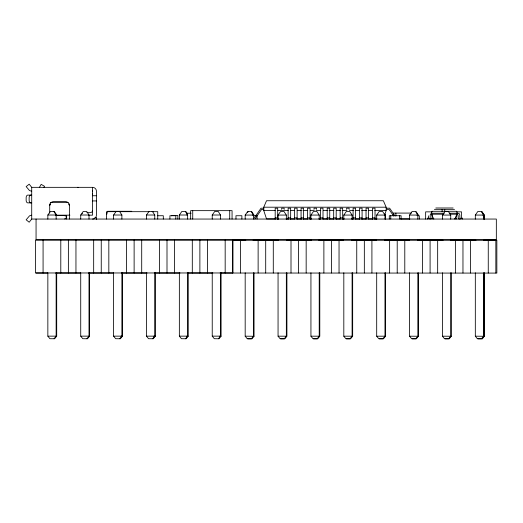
<?xml version="1.0" encoding="UTF-8"?>
<svg xmlns="http://www.w3.org/2000/svg" width="523" height="523" viewBox="0 0 523 523"><rect width="100%" height="100%" fill="white"/><g stroke="black" fill="none" stroke-linecap="round" stroke-linejoin="round"><path stroke-width="0.78" d="M69.382 219.052L69.382 205.461C69.409 203.395 67.565 201.577 65.499 201.577L53.588 201.577C51.522 201.577 49.685 203.395 49.705 205.461L49.705 213.064M92.551 210.638C92.375 213.436 88.603 212.547 86.87 212.58M49.724 205.088L49.947 204.12L49.705 205.461L49.947 204.12M433.868 219.052L431.279 214.201L431.9 211.285L456.782 211.285L457.403 214.201L454.814 219.052M384.634 215.097L386.144 210.527L386.144 207.2L383.372 200.74L266.521 200.74L263.749 207.2L263.749 210.527L266.521 218.908L275.51 218.908M432.168 214.678L432.044 218.215L429.854 219.052M39.447 187.339L41.167 184.364L44.527 186.306L43.932 187.339M82.098 213.75L82.346 213.325M254.289 217.888L261.016 208.219L263.827 208.219M254.897 219.052L261.624 209.383L263.827 209.383M47.848 219.085L47.848 215.018L50.358 211.455L54.379 211.521L56.7 215.077M80.725 219.085L80.725 215.018L83.235 211.455L86.694 211.455L89.008 215.018L89.008 219.085M113.602 219.085L113.602 215.018L116.106 211.455L120.133 211.521M146.479 219.085L146.479 215.018L148.983 211.455L153.01 211.521M179.356 219.085L179.356 215.018L181.86 211.455L185.887 211.521L187.43 213.894M212.233 219.085L212.233 215.018L214.737 211.455L218.196 211.455L220.516 215.018L220.516 219.085M245.182 219.13L245.182 215.071L247.686 211.508L251.151 211.508L253.465 215.071L253.465 219.13M247.418 212.756L248.255 211.573M278.059 219.13L278.059 215.071L280.563 211.508L284.022 211.508L286.343 215.071L286.343 219.13M310.937 219.13L310.937 215.071L313.44 211.508L316.899 211.508L319.22 215.071L319.22 219.13M343.814 219.13L343.814 215.071L346.318 211.508L349.776 211.508L352.097 215.071L352.097 219.13M376.691 219.13L376.691 215.071L379.195 211.508L382.653 211.508L384.974 215.071L384.974 219.13M409.568 219.13L409.568 215.071L412.072 211.508L415.53 211.508L417.851 215.071L417.851 219.13M442.445 219.13L442.445 215.071L444.949 211.508L448.407 211.508L450.728 215.071L450.728 219.13M475.322 219.13L475.322 215.071L477.826 211.508L481.284 211.508L483.605 215.071L483.605 219.13M31.713 191.222L29.536 190.575L26.15 186.593L29.183 184.168L31.713 187.339L31.713 219.052L29.183 222.223L26.15 219.804L29.536 215.822L31.713 215.169M54.065 338.708L56.138 336.145L56.138 272.731M86.942 338.708L89.008 336.145L89.008 272.731M119.819 338.708L121.885 336.145L121.885 272.731M122.454 272.797L122.454 336.204L120.382 338.767L115.675 338.708L113.602 336.145L113.602 272.731M152.69 338.708L154.762 336.145L154.762 272.731M155.331 272.797L155.331 336.204L153.259 338.767L148.552 338.708L146.479 336.145L146.479 272.731M185.567 338.708L187.639 336.145L187.639 272.731M188.208 272.797L188.208 336.204L186.136 338.767L181.429 338.708L179.356 336.145L179.356 272.731M218.444 338.708L220.516 336.145L220.516 272.731M221.085 272.797L221.085 336.204L219.013 338.767L214.306 338.708L212.233 336.145L212.233 272.731M254.034 272.849L254.034 336.256L251.962 338.819L247.824 338.819M286.343 272.784L286.343 336.191L284.27 338.754L280.132 338.754L278.059 336.191L278.059 272.784M319.22 272.784L319.22 336.191L317.147 338.754L313.009 338.754L310.937 336.191L310.937 272.784M352.097 272.784L352.097 336.191L350.024 338.754L345.886 338.754L343.814 336.191L343.814 272.784M384.974 272.784L384.974 336.191L382.901 338.754L378.763 338.754L376.691 336.191L376.691 272.784M418.413 272.849L418.413 336.256L416.347 338.819L412.202 338.819M451.29 272.849L451.29 336.256L449.224 338.819L445.08 338.819M482.095 338.819L483.755 336.766M484.337 272.856L484.337 336.269L482.265 338.832L477.957 338.819M431.795 213.443C428.056 213.861 432.698 220.137 427.592 218.084L427.592 219.052M31.713 187.339L92.551 187.339A3.883 3.883 0 0 1 96.435 191.222L96.435 215.169A3.883 3.883 0 0 1 92.551 219.052M31.713 195.105L27.804 195.105A2.589 1.654 90 0 0 26.15 197.694L26.15 200.283A2.589 1.654 -90 0 0 27.804 202.872L31.713 202.872M92.551 195.752L96.435 195.752M92.551 200.93L96.435 200.93M50.319 202.617L68.121 202.617M263.749 207.2L386.144 207.2M435.809 207.997L453.121 207.997M434.397 209.344L454.533 209.344M263.749 210.527L275.176 210.527M277.621 210.527L288.232 210.527M290.677 210.527L294.756 210.527M297.208 210.527L301.287 210.527M302.915 210.527L307.812 210.527M310.263 210.527L314.343 210.527M315.97 210.527L320.867 210.527M323.319 210.527L327.398 210.527M329.026 210.527L333.922 210.527M336.374 210.527L340.453 210.527M342.081 210.527L346.978 210.527M349.429 210.527L353.509 210.527M355.137 210.527L359.216 210.527M361.668 210.527L366.564 210.527M368.192 210.527L372.271 210.527M374.723 210.527L386.144 210.527M131.763 211.285L107.45 211.285L106.836 214.201M116.328 211.678L106.587 211.678L106.587 219.052M119.577 211.678L149.617 211.678M152.056 211.678L157.737 211.678L157.737 219.052M432.168 211.854L425.644 211.854L425.644 219.052M456.631 211.854L461.521 211.854L461.521 218.254M411.431 213.083L393.309 213.083L393.309 215.999M191.111 213.227L187.129 213.227L187.129 215.411M431.279 213.227L444.341 213.227M449.237 213.227L457.403 213.227M431.279 214.201L443.602 214.201M450.094 214.201L457.403 214.201M47.848 215.018L56.138 215.018L56.138 219.085M80.725 215.018L89.008 215.018M113.602 215.018L121.885 215.018L121.885 219.085M146.479 215.018L154.762 215.018L154.762 219.085M179.356 215.018L187.639 215.018L187.639 219.085M212.233 215.018L220.516 215.018M245.182 215.071L253.465 215.071M278.059 215.071L286.343 215.071M310.937 215.071L319.22 215.071M343.814 215.071L352.097 215.071M376.691 215.071L384.974 215.071M409.568 215.071L417.851 215.071M442.445 215.071L450.728 215.071M475.322 215.071L483.605 215.071M55.641 215.169L69.919 215.169M88.851 215.169L92.551 215.169L92.551 187.339M252.531 215.13L254.034 215.13L251.713 211.573M416.909 215.13L418.413 215.13L416.099 211.573M482.834 215.143L484.337 215.143L484.337 219.209M55.909 215.443L66.637 215.443L66.637 219.052M157.41 215.731L163.313 215.731L163.313 219.052M253.374 215.731L256.329 215.731M417.844 215.731L419.322 215.731L419.322 219.052M94.879 217.503L96.435 217.503L96.435 219.444M275.183 217.888L277.706 217.888M288.127 217.888L290.651 217.888M294.599 217.888L297.123 217.888M301.071 217.888L303.595 217.888M307.544 217.888L310.067 217.888M320.488 217.888L323.011 217.888M327.202 217.888L329.725 217.888M333.674 217.888L336.197 217.888M340.146 217.888L342.67 217.888M353.09 217.888L355.614 217.888M359.563 217.888L362.086 217.888M366.035 217.888L368.558 217.888M372.507 217.888L375.03 217.888M430.704 218.692L433.75 218.692M454.592 218.692L456.115 218.692M277.144 218.908L278.779 218.908M286.133 218.908L288.585 218.908M290.219 218.908L294.305 218.908M296.757 218.908L301.66 218.908M303.294 218.908L307.38 218.908M309.832 218.908L311.466 218.908M318.821 218.908L320.455 218.908M322.907 218.908L327.81 218.908M329.444 218.908L333.53 218.908M335.982 218.908L340.068 218.908M342.519 218.908L344.154 218.908M351.508 218.908L353.143 218.908M355.594 218.908L359.68 218.908M361.315 218.908L366.218 218.908M368.669 218.908L372.755 218.908M374.383 218.908L376.835 218.908M400.559 218.908L409.875 218.908M31.713 219.052L496.334 219.052L496.334 239.763L36.061 239.763L36.061 219.052M233.395 240.201L245.81 240.201M253.054 240.201L278.681 240.201M286.735 240.201L311.558 240.201M318.808 240.201L343.631 240.201M351.685 240.201L376.508 240.201M384.562 240.201L409.385 240.201M417.439 240.201L443.066 240.201M450.316 240.201L475.943 240.201M483.631 240.214L496.85 240.214L496.85 273.091L220.105 273.026M36.061 273.026L47.671 273.026M55.719 273.026L80.542 273.026M88.596 273.026L113.419 273.026M121.473 273.026L147.1 273.026M154.35 273.026L179.977 273.026M187.227 273.026L212.854 273.026M47.848 272.731L47.848 336.145L56.138 336.145M80.725 272.731L80.725 336.145L89.008 336.145M113.602 336.145L121.885 336.145M146.479 336.145L154.762 336.145M179.356 336.145L187.639 336.145M212.233 336.145L220.516 336.145M120.95 336.204L122.454 336.204M153.821 336.204L155.331 336.204M186.698 336.204L188.208 336.204M219.575 336.204L221.085 336.204M245.182 272.784L245.182 336.191L254.034 336.256M278.059 336.191L286.343 336.191M310.937 336.191L319.22 336.191M343.814 336.191L352.097 336.191M376.691 336.191L384.974 336.191M409.568 272.784L409.568 336.191L418.413 336.256M442.445 272.784L442.445 336.191L451.29 336.256M475.322 272.784L475.322 336.191L484.337 336.269M280.694 338.819L284.839 338.819L286.911 336.256L286.911 272.849M313.571 338.819L317.716 338.819L319.788 336.256L319.788 272.849M346.448 338.819L350.593 338.819L352.665 336.256L352.665 272.849M379.325 338.819L383.47 338.819L385.543 336.256L385.543 272.849M460.273 219.052C456.35 219.817 459.743 214.397 456.88 214.208M457.553 213.279C462.312 212.861 457.246 220.19 462.541 218.084L462.541 219.052M475.322 336.191L477.388 338.754L481.533 338.754L483.605 336.191L483.605 272.784M442.445 336.191L444.511 338.754L448.656 338.754L450.728 336.191L450.728 272.784M409.568 336.191L411.64 338.754L415.778 338.754L417.851 336.191L417.851 272.784M245.182 336.191L247.255 338.754L251.4 338.754L253.465 336.191L253.465 272.784M80.725 336.145L82.797 338.708L87.504 338.767L89.577 336.204L89.577 272.797M47.848 336.145L49.92 338.708L54.627 338.767L56.7 336.204L56.7 272.797M484.337 215.143L481.833 211.58L484.167 215.13L484.167 219.196M395.009 215.927L389.628 208.187L386.817 208.187L386.817 209.357L389.02 209.357L393.505 215.803M384.765 213.946L385.543 215.13L385.543 219.196M185.319 211.455L187.639 215.018M152.441 211.455L154.762 215.018M119.571 211.455L121.885 215.018M53.817 211.455L56.138 215.018M69.141 204.12L69.382 205.461L69.141 204.12L69.363 205.088M495.843 273.013L495.843 240.142L35.499 240.09L35.499 272.967L232.755 272.967L232.755 240.09M488.26 240.142L488.26 273.013M484.167 272.849L484.167 336.256M470.543 240.142L470.543 273.013M462.966 240.142L462.966 273.013M456.115 215.796L456.115 219.052M455.383 240.142L455.383 273.013M444.74 209.344L444.74 211.71M442.125 209.344L442.125 211.71M437.666 240.142L437.666 273.013M430.089 240.142L430.089 273.013M428.422 215.862L428.422 218.372M422.506 240.142L422.506 273.013M404.789 240.142L404.789 273.013M401.102 219.052L401.102 215.731L389.295 215.731L389.295 219.052M399.624 215.731L399.624 219.052M397.212 240.142L397.212 273.013M395.898 213.083L395.898 215.999M390.773 215.731L390.773 219.052M389.628 240.142L389.628 273.013M375.03 219.052L375.03 208.219L372.507 208.219L372.507 219.052M371.912 240.142L371.912 273.013M368.558 219.052L368.558 208.219L366.035 208.219L366.035 219.052M364.335 240.142L364.335 273.013M362.086 219.052L362.086 208.219L359.563 208.219L359.563 219.052M356.751 240.142L356.751 273.013M355.614 219.052L355.614 208.219L353.09 208.219L353.09 219.052M349.142 209.383L349.142 208.219L346.618 208.219L346.618 209.383M342.67 219.052L342.67 208.219L340.146 208.219L340.146 219.052M339.041 240.142L339.041 273.013M336.197 219.052L336.197 208.219L333.674 208.219L333.674 219.052M331.458 240.142L331.458 273.013M329.725 219.052L329.725 208.219L327.202 208.219L327.202 219.052M323.881 240.142L323.881 273.013M323.011 219.052L323.011 208.219L320.488 208.219L320.488 219.052M316.539 209.383L316.539 208.219L314.016 208.219L314.016 209.383M310.067 219.052L310.067 208.219L307.544 208.219L307.544 219.052M306.164 240.142L306.164 273.013M303.595 219.052L303.595 208.219L301.071 208.219L301.071 219.052M298.581 240.142L298.581 273.013M297.123 219.052L297.123 208.219L294.599 208.219L294.599 219.052M291.004 240.142L291.004 273.013M290.651 219.052L290.651 208.219L288.127 208.219L288.127 219.052M284.179 209.383L284.179 208.219L281.655 208.219L281.655 209.383M277.706 219.052L277.706 208.219L275.183 208.219L275.183 219.052M273.287 240.142L273.287 273.013M265.704 240.142L265.704 273.013M258.127 240.142L258.127 273.013M257.061 215.731L257.061 219.052M241.874 219.052L241.874 215.731L235.971 215.731L235.971 219.052M240.41 240.142L240.41 273.013M232.827 240.142L232.827 273.013M232.062 219.052L232.062 210.651L190.653 210.651L190.653 219.052M229.721 210.651L229.721 219.052M225.171 240.09L225.171 272.967M207.461 240.09L207.461 272.967M199.878 240.09L199.878 272.967M192.726 210.651L192.726 219.052M192.301 240.09L192.301 272.967M177.846 219.052L177.846 215.443L171.426 215.443L171.426 215.842M175.813 219.052L175.813 215.731L169.916 215.731L169.916 219.052M174.584 240.09L174.584 272.967M167 240.09L167 272.967M159.423 240.09L159.423 272.967M141.707 240.09L141.707 272.967M134.123 240.09L134.123 272.967M126.546 240.09L126.546 272.967M108.83 240.09L108.83 272.967M101.246 240.09L101.246 272.967M93.669 240.09L93.669 272.967M75.953 240.09L75.953 272.967M68.376 240.09L68.376 272.967M64.872 215.443L64.872 215.842L66.199 215.842L66.199 218.653L64.872 218.653L64.872 219.052M60.792 240.09L60.792 272.967M43.076 240.09L43.076 272.967M30.792 202.872A2.589 1.654 -90 0 1 29.138 200.283L29.138 197.694A2.589 1.654 90 0 1 30.792 195.105M77.666 187.339A2.589 2.589 0 0 1 78.332 187.43M92.551 193.994A3.883 2.229 0 0 1 92.421 194.569M92.551 190.81A3.883 2.229 0 0 1 92.421 191.385"/></g></svg>
